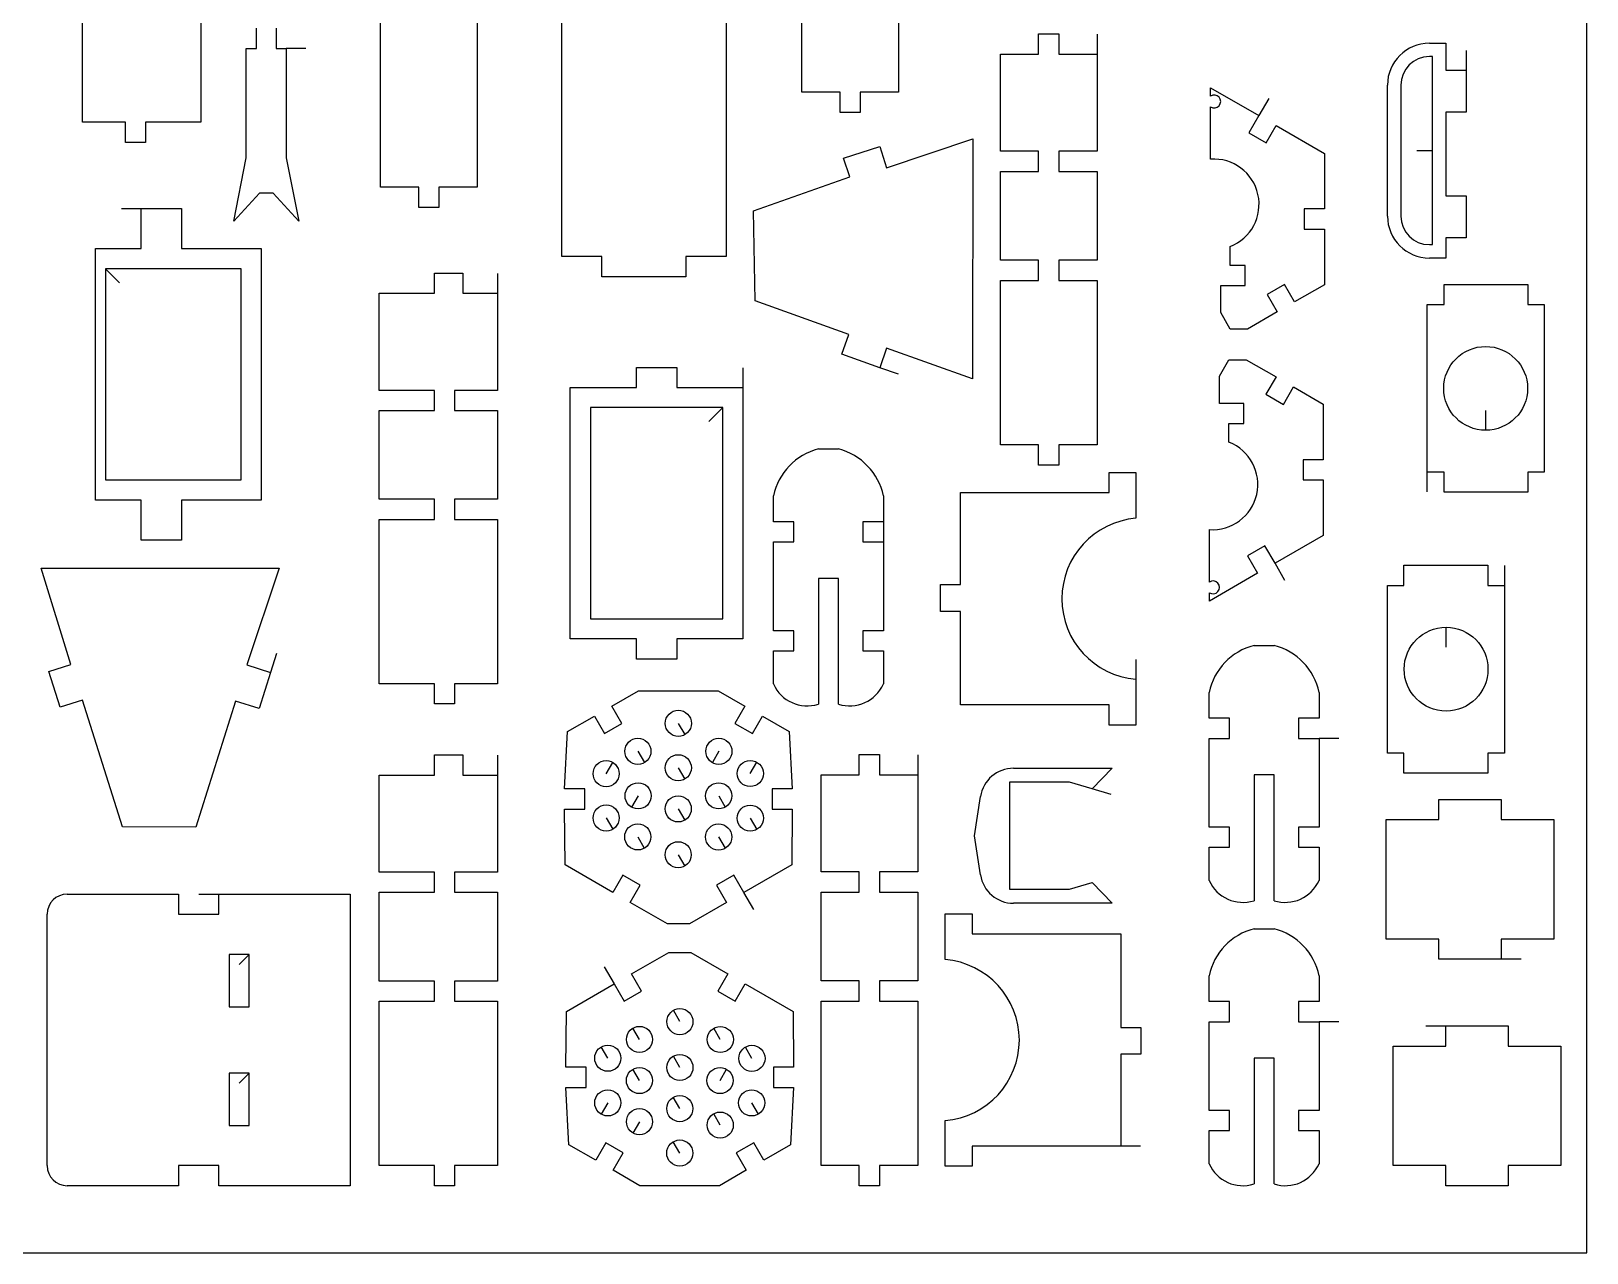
# Model space of a CAD drawing. Extents: x 0 to 500, y 0 to 350.
# Drawn here: x 264.3 to 500, y 0 to 185.2 of the extents above; entities that cross this region are included whole.
import ezdxf

# ---------------------------------------------------------------- set-up
doc = ezdxf.new("R2010")
doc.units = 0
doc.header["$MEASUREMENT"] = 0
doc.layers.add('01', color=5, linetype='Continuous')
doc.layers.add('DEFAULT', color=7, linetype='Continuous')

msp = doc.modelspace()

# ---------------------------------------------------------------- linework, layer by layer
at = {"layer": '01'}
msp.add_lwpolyline([(0, 0), (500, 0), (500, 350), (0, 350)], close=True, dxfattribs=at)
at = {"layer": 'DEFAULT'}
for p, q in [((381.0746, 175.8809), (381.0746, 200.8199)), ((395.7096, 200.8199), (395.7096, 175.8809)), ((272.1111, 171.3445), (272.1111, 196.2835)), ((290.0045, 196.2835), (290.0045, 171.3445)), ((344.7098, 150.9903), (344.7098, 189.0903)), ((369.5908, 189.0903), (369.5908, 150.9903)), ((317.248, 161.4868), (317.248, 186.4258)), ((331.8831, 186.4258), (331.8831, 161.4868)), ((298.4449, 182.5441), (298.4449, 185.5921)), ((301.4246, 185.5921), (301.4246, 182.5441)), ((416.9476, 181.6723), (416.9476, 184.7203)), ((416.9476, 184.7203), (419.9956, 184.7203)), ((419.9956, 184.7203), (419.9956, 181.6723)), ((425.789, 184.6723), (425.789, 181.6723)), ((296.921, 165.9555), (296.921, 182.5441)), ((296.921, 182.5441), (298.4449, 182.5441)), ((301.4246, 182.5441), (302.9485, 182.5441)), ((302.9484, 182.5441), (302.9484, 165.9555)), ((305.9485, 182.5442), (302.9485, 182.5442)), ((411.154, 166.9403), (411.154, 181.6723)), ((411.154, 181.6723), (416.9476, 181.6723)), ((419.9956, 181.6723), (425.7891, 181.6723)), ((425.789, 181.6723), (425.789, 166.9403)), ((476.1416, 183.3228), (478.6524, 183.3228)), ((478.6524, 183.3228), (478.6524, 179.2279)), ((481.7004, 182.2279), (481.7004, 179.2279)), ((476.6204, 181.2908), (476.1416, 181.2908)), ((476.6204, 167.0454), (476.6204, 181.2908)), ((478.6524, 179.2279), (481.7004, 179.2279)), ((481.7004, 179.2279), (481.7004, 172.8779)), ((469.7916, 157.1179), (469.7916, 176.9728)), ((471.8236, 176.9728), (471.8236, 157.1179)), ((386.8681, 175.8809), (381.0746, 175.8809)), ((386.8681, 172.8329), (386.8681, 175.8809)), ((395.7096, 175.8809), (389.9161, 175.8809)), ((389.9161, 175.8809), (389.9161, 172.8329)), ((443.0005, 175.3068), (443.0005, 176.5784)), ((443.0005, 176.5784), (450.2979, 172.3652)), ((451.7979, 174.9632), (450.2979, 172.3652)), ((389.9161, 172.8329), (386.8681, 172.8329)), ((443.0005, 165.7481), (443.0005, 173.6962)), ((450.2979, 172.3652), (448.7739, 169.7255)), ((481.7004, 172.8779), (478.6524, 172.8779)), ((478.6524, 172.8779), (478.6524, 160.1779)), ((278.6108, 171.3445), (272.1111, 171.3445)), ((278.6108, 168.2965), (278.6108, 171.3445)), ((290.0045, 171.3445), (281.6588, 171.3445)), ((281.6588, 171.3445), (281.6588, 168.2965)), ((448.7739, 169.7255), (451.4136, 168.2015)), ((451.4136, 168.2015), (452.9376, 170.8412)), ((452.9376, 170.8412), (460.235, 166.628)), ((281.6588, 168.2965), (278.6108, 168.2965)), ((387.3693, 165.8892), (392.8839, 167.691)), ((392.8839, 167.691), (393.9029, 164.4471)), ((393.9029, 164.4471), (406.9773, 168.8299)), ((406.9773, 168.8299), (406.9174, 132.4628)), ((295.0085, 156.374), (296.921, 165.9555)), ((302.9484, 165.9555), (304.8608, 156.374)), ((388.3283, 163.0684), (387.3693, 165.8892)), ((416.9475, 166.9403), (411.154, 166.9403)), ((416.9475, 163.8923), (416.9475, 166.9403)), ((425.789, 166.9403), (419.9954, 166.9403)), ((419.9954, 166.9403), (419.9954, 163.8923)), ((460.235, 166.628), (460.235, 158.2016)), ((474.222, 167.0454), (476.6204, 167.0454)), ((476.6204, 152.7999), (476.6204, 167.0454)), ((373.7554, 157.9064), (388.3283, 163.0684)), ((411.154, 150.4269), (411.154, 163.8923)), ((411.154, 163.8923), (416.9475, 163.8923)), ((419.9954, 163.8923), (425.789, 163.8923)), ((425.789, 163.8923), (425.789, 150.4268)), ((298.8951, 160.5906), (295.0085, 156.374)), ((300.9742, 160.5906), (298.8951, 160.5906)), ((304.8608, 156.374), (300.9742, 160.5906)), ((323.0414, 161.4868), (317.248, 161.4868)), ((323.0414, 158.4388), (323.0414, 161.4868)), ((331.8831, 161.4868), (326.0894, 161.4868)), ((326.0894, 161.4868), (326.0894, 158.4388)), ((278.0002, 158.2923), (281.0002, 158.2923)), ((281.0002, 158.2923), (287.0962, 158.2923)), ((281.0002, 152.1963), (281.0002, 158.2923)), ((287.0962, 158.2923), (287.0962, 152.1963)), ((326.0894, 158.4388), (323.0414, 158.4388)), ((460.235, 158.2016), (457.187, 158.2016)), ((457.187, 158.2016), (457.187, 155.1536)), ((478.6524, 160.1779), (481.7004, 160.1779)), ((481.7004, 160.1779), (481.7004, 153.8279)), ((373.9952, 144.2855), (373.7554, 157.9064)), ((457.187, 155.1536), (460.235, 155.1536)), ((460.235, 155.1536), (460.235, 146.7272)), ((481.7004, 153.8279), (478.6524, 153.8279)), ((478.6524, 153.8279), (478.6524, 150.7679)), ((274.0876, 114.0963), (274.0876, 152.1963)), ((274.0876, 152.1963), (281.0002, 152.1963)), ((287.0962, 152.1963), (299.1719, 152.1963)), ((299.1719, 152.1963), (299.1719, 114.0902)), ((350.7918, 150.9903), (344.7098, 150.9903)), ((350.7918, 147.9423), (350.7918, 150.9903)), ((369.5908, 150.9903), (363.4918, 150.9903)), ((363.4918, 150.9903), (363.4918, 147.9423)), ((445.9621, 149.6593), (445.9621, 152.5092)), ((476.1416, 152.7999), (476.6204, 152.7999)), ((277.7328, 147.027), (275.6115, 149.1483)), ((275.6115, 149.1483), (275.6115, 117.1443)), ((296.1238, 149.1483), (275.6115, 149.1483)), ((296.1238, 117.1443), (296.1238, 149.1483)), ((325.4097, 145.4352), (325.4097, 148.4806)), ((325.4097, 148.4806), (329.7048, 148.4806)), ((329.7048, 148.4806), (329.7048, 145.4352)), ((416.9475, 150.4269), (411.154, 150.4269)), ((416.9475, 147.3789), (416.9475, 150.4269)), ((425.789, 150.4268), (419.9954, 150.4268)), ((419.9954, 150.4268), (419.9954, 147.3788)), ((448.2174, 149.6593), (445.9621, 149.6593)), ((448.2174, 146.6113), (448.2174, 149.6593)), ((478.6524, 150.7679), (476.1416, 150.7679)), ((334.955, 148.4352), (334.955, 145.4352)), ((363.4918, 147.9423), (350.7918, 147.9423)), ((411.154, 122.4399), (411.154, 147.3789)), ((411.154, 147.3789), (416.9475, 147.3789)), ((419.9954, 147.3788), (425.789, 147.3788)), ((425.789, 147.3788), (425.789, 122.4398)), ((444.5245, 142.4981), (444.5245, 146.6113)), ((444.5245, 146.6113), (448.2174, 146.6113)), ((454.2051, 146.7653), (451.5655, 145.2413)), ((455.7291, 144.1257), (454.2051, 146.7653)), ((460.235, 146.7272), (455.7291, 144.1257)), ((478.3557, 143.7155), (478.3557, 146.7635)), ((478.3557, 146.7635), (491.0557, 146.7635)), ((491.0557, 146.7635), (491.0557, 143.7155)), ((317.065, 130.715), (317.065, 145.4352)), ((317.065, 145.4352), (325.4097, 145.4352)), ((329.7048, 145.4352), (334.955, 145.4352)), ((334.955, 145.4352), (334.955, 130.715)), ((388.2085, 139.1833), (373.9952, 144.2855)), ((451.5655, 145.2413), (453.0895, 142.6017)), ((445.9666, 140.0002), (444.5245, 142.4981)), ((453.0895, 142.6017), (448.5836, 140.0002)), ((475.7916, 118.3155), (475.7916, 143.7155)), ((475.7916, 143.7155), (478.3557, 143.7155)), ((491.0557, 143.7155), (493.5388, 143.7155)), ((493.5388, 143.7155), (493.5388, 118.3155)), ((387.1295, 136.1827), (388.2085, 139.1833)), ((448.5836, 140.0002), (445.9666, 140.0002)), ((393.9029, 137.0854), (392.8839, 134.1447)), ((406.9174, 132.4628), (393.9029, 137.0854)), ((392.8839, 134.1447), (387.1295, 136.1827)), ((444.3406, 132.8585), (445.7828, 135.3564)), ((445.7828, 135.3564), (448.3997, 135.3564)), ((448.3997, 135.3564), (452.9056, 132.7549)), ((356.004, 131.1482), (356.004, 134.1962)), ((356.004, 134.1962), (362.1426, 134.1962)), ((362.1426, 134.1962), (362.1426, 131.1482)), ((372.1467, 134.1482), (372.1467, 131.1482)), ((395.7118, 133.1432), (392.8839, 134.1447)), ((444.3406, 128.7453), (444.3406, 132.8585)), ((452.9056, 132.7549), (451.3816, 130.1152)), ((325.4097, 130.715), (317.065, 130.715)), ((325.4097, 127.6663), (325.4097, 130.715)), ((334.955, 130.715), (328.4584, 130.715)), ((328.4584, 130.715), (328.4584, 127.6663)), ((346, 93.0482), (346, 131.1482)), ((346, 131.1482), (356.004, 131.1482)), ((362.1426, 131.1482), (372.1467, 131.1482)), ((372.1467, 131.1482), (372.1467, 93.0482)), ((451.3816, 130.1152), (454.0213, 128.5912)), ((454.0213, 128.5912), (455.5453, 131.2309)), ((455.5453, 131.2309), (460.0512, 128.6294)), ((317.065, 114.212), (317.065, 127.6663)), ((317.065, 127.6663), (325.4097, 127.6663)), ((328.4584, 127.6663), (334.955, 127.6663)), ((334.955, 127.6663), (334.955, 114.212)), ((369.0987, 128.1002), (349.048, 128.1002)), ((349.048, 128.1002), (349.048, 96.0962)), ((366.9773, 125.9789), (369.0987, 128.1002)), ((369.0987, 96.0962), (369.0987, 128.1002)), ((448.0336, 128.7453), (444.3406, 128.7453)), ((448.0336, 125.6973), (448.0336, 128.7453)), ((460.0512, 128.6294), (460.0512, 120.203)), ((484.6652, 127.6655), (484.6652, 124.6655)), ((445.7782, 122.8474), (445.7782, 125.6973)), ((445.7782, 125.6973), (448.0336, 125.6973)), ((383.5779, 121.8305), (386.6259, 121.8305)), ((416.9475, 122.4399), (411.154, 122.4399)), ((416.9475, 119.3919), (416.9475, 122.4399)), ((425.789, 122.4398), (419.9955, 122.4398)), ((419.9955, 122.4398), (419.9955, 119.3919)), ((460.0512, 120.203), (457.0032, 120.203)), ((457.0032, 120.203), (457.0032, 117.155)), ((419.9955, 119.3919), (416.9475, 119.3919)), ((427.6308, 115.2141), (427.6308, 118.2621)), ((427.6308, 118.2621), (431.6948, 118.2621)), ((431.6948, 118.2621), (431.6948, 111.3269)), ((475.7916, 115.3155), (475.7916, 118.3155)), ((478.3557, 118.3155), (475.7916, 118.3155)), ((478.3557, 115.2675), (478.3557, 118.3155)), ((493.5388, 118.3155), (491.0557, 118.3155)), ((491.0557, 118.3155), (491.0557, 115.2675)), ((275.6115, 117.1443), (296.1238, 117.1443)), ((457.0032, 117.155), (460.0512, 117.155)), ((460.0512, 117.155), (460.0512, 108.7286)), ((281.0002, 114.0963), (274.0876, 114.0963)), ((281.0002, 108.0003), (281.0002, 114.0963)), ((299.1719, 114.0902), (287.0962, 114.0963)), ((287.0962, 114.0963), (287.0962, 108.0003)), ((325.4097, 114.212), (317.065, 114.212)), ((325.4097, 111.1666), (325.4097, 114.212)), ((334.955, 114.212), (328.4584, 114.212)), ((328.4584, 114.212), (328.4584, 111.1666)), ((376.776, 110.8027), (376.776, 114.7203)), ((393.4278, 114.7203), (393.4278, 110.8027)), ((405.1086, 101.2867), (405.1086, 115.2141)), ((405.1086, 115.2141), (427.6308, 115.2141)), ((491.0557, 115.2675), (478.3557, 115.2675)), ((317.065, 86.2469), (317.065, 111.1666)), ((317.065, 111.1666), (325.4097, 111.1666)), ((328.4584, 111.1666), (334.955, 111.1666)), ((334.955, 111.1666), (334.955, 86.2469)), ((379.8849, 110.8027), (376.776, 110.8027)), ((379.8849, 107.7547), (379.8849, 110.8027)), ((393.4278, 110.8027), (390.3189, 110.8027)), ((390.3189, 110.8027), (390.3189, 107.7547)), ((393.4278, 110.7547), (393.4278, 107.7547)), ((442.8166, 101.6604), (442.8166, 109.6085)), ((460.0512, 108.7286), (452.7537, 104.5154)), ((287.0962, 108.0003), (281.0002, 108.0003)), ((376.776, 94.2892), (376.776, 107.7547)), ((376.776, 107.7547), (379.8849, 107.7547)), ((390.3189, 107.7547), (393.4278, 107.7547)), ((393.4278, 107.7547), (393.4278, 94.2892)), ((451.2296, 107.1551), (448.5901, 105.6311)), ((452.7536, 104.5154), (451.2296, 107.1551)), ((270.3579, 89.1917), (265.8604, 103.788)), ((265.8604, 103.788), (301.9099, 103.7675)), ((301.9099, 103.7675), (297.011, 89.106)), ((448.5901, 105.6311), (450.114, 102.9914)), ((454.2536, 101.9173), (452.7536, 104.5154)), ((472.2748, 101.1541), (472.2748, 104.2021)), ((472.2748, 104.2021), (484.9748, 104.2021)), ((484.9748, 104.2021), (484.9748, 101.1541)), ((487.5388, 104.1541), (487.5388, 101.1541)), ((386.6259, 102.2065), (383.5779, 102.2065)), ((383.5779, 102.2065), (383.5779, 83.1565)), ((386.6259, 83.1565), (386.6259, 102.2065)), ((450.114, 102.9914), (442.8166, 98.7782)), ((402.0606, 97.2227), (402.0606, 101.2867)), ((402.0606, 101.2867), (405.1086, 101.2867)), ((442.8166, 98.7782), (442.8166, 100.0498)), ((469.7916, 75.7541), (469.7916, 101.1541)), ((469.7916, 101.1541), (472.2748, 101.1541)), ((484.9748, 101.1541), (487.5388, 101.1541)), ((487.5388, 101.1541), (487.5388, 75.7541)), ((405.1086, 97.2227), (402.0606, 97.2227)), ((405.1086, 83.046), (405.1086, 97.2227)), ((349.048, 96.0962), (369.0987, 96.0962)), ((379.8849, 94.2892), (376.776, 94.2892)), ((379.8849, 91.2412), (379.8849, 94.2892)), ((393.4278, 94.2892), (390.3189, 94.2892)), ((390.3189, 94.2892), (390.3189, 91.2412)), ((478.6652, 91.8041), (478.6652, 94.8041)), ((356.004, 93.0482), (346, 93.0482)), ((356.004, 90.0002), (356.004, 93.0482)), ((372.1467, 93.0482), (362.1426, 93.0482)), ((362.1426, 93.0482), (362.1426, 90.0002)), ((449.5759, 92.0519), (452.6239, 92.0519)), ((301.4848, 90.8403), (300.5821, 87.9793)), ((362.1426, 90.0002), (356.004, 90.0002)), ((376.776, 86.2148), (376.776, 91.2412)), ((376.776, 91.2412), (379.8849, 91.2412)), ((390.3189, 91.2412), (393.4278, 91.2412)), ((393.4278, 91.2412), (393.4278, 86.2148)), ((431.6948, 89.9332), (431.6948, 86.9332)), ((266.9801, 88.1259), (270.3579, 89.1917)), ((268.6965, 82.6862), (266.9801, 88.1259)), ((297.011, 89.106), (300.5821, 87.9793)), ((300.5821, 87.9793), (298.8548, 82.505)), ((325.4097, 86.2469), (317.065, 86.2469)), ((325.4097, 83.1982), (325.4097, 86.2469)), ((334.955, 86.2469), (328.4584, 86.2469)), ((328.4584, 86.2469), (328.4584, 83.1982)), ((352.2834, 82.8568), (356.3404, 85.1991)), ((356.3404, 85.1991), (368.4044, 85.1991)), ((368.4044, 85.1991), (372.4614, 82.8568)), ((431.6948, 86.9332), (431.6948, 79.998)), ((442.774, 81.0241), (442.774, 84.9417)), ((459.4258, 84.9417), (459.4258, 81.0241)), ((272.0814, 83.7542), (268.6965, 82.6862)), ((278.143, 64.5432), (272.0814, 83.7542)), ((295.2997, 83.6267), (289.2701, 64.5166)), ((298.8548, 82.505), (295.2997, 83.6267)), ((328.4584, 83.1982), (325.4097, 83.1982)), ((353.8074, 80.2172), (352.2834, 82.8568)), ((372.4614, 82.8568), (370.9374, 80.2172)), ((427.6308, 83.046), (405.1086, 83.046)), ((427.6308, 79.998), (427.6308, 83.046)), ((345.5867, 78.9905), (349.6438, 81.3328)), ((349.6438, 81.3328), (351.1678, 78.6932)), ((351.1678, 78.6932), (353.8074, 80.2172)), ((362.3642, 80.2506), (363.3543, 78.5358)), ((370.9374, 80.2172), (373.5771, 78.6932)), ((373.5771, 78.6932), (375.1011, 81.3328)), ((375.1011, 81.3328), (379.1581, 78.9905)), ((445.8829, 81.0241), (442.774, 81.0241)), ((445.8829, 77.9761), (445.8829, 81.0241)), ((459.4258, 81.0241), (456.3168, 81.0241)), ((456.3168, 81.0241), (456.3168, 77.9761)), ((345.1378, 70.3049), (345.5867, 78.9905)), ((379.1581, 78.9905), (379.6071, 70.3049)), ((431.6948, 79.998), (427.6308, 79.998)), ((442.774, 64.5106), (442.774, 77.9761)), ((442.774, 77.9761), (445.8829, 77.9761)), ((456.3168, 77.9761), (459.4258, 77.9761)), ((462.4258, 77.9761), (459.4258, 77.9761)), ((459.4258, 77.9761), (459.4258, 64.5106)), ((325.4097, 72.42), (325.4097, 75.4655)), ((325.4097, 75.4655), (329.7048, 75.4655)), ((329.7048, 75.4655), (329.7048, 72.42)), ((334.955, 75.42), (334.955, 72.42)), ((356.236, 76.0106), (357.2261, 74.2959)), ((368.5088, 76.0106), (367.5187, 74.2959)), ((389.7808, 72.4583), (389.7808, 75.5063)), ((389.7808, 75.5063), (392.8288, 75.5063)), ((392.8288, 75.5063), (392.8288, 72.4583)), ((398.6224, 75.4584), (398.6224, 72.4584)), ((472.2748, 75.7541), (469.7916, 75.7541)), ((472.2748, 72.7061), (472.2748, 75.7541)), ((487.5388, 75.7541), (484.9748, 75.7541)), ((484.9748, 75.7541), (484.9748, 72.7061)), ((351.4299, 72.6243), (352.4199, 74.3391)), ((362.3568, 73.5189), (363.3468, 71.8041)), ((373.2669, 72.6484), (374.2569, 74.3632)), ((413.1527, 73.4496), (428.1109, 73.4496)), ((428.1109, 73.4496), (425.0556, 70.3119)), ((317.065, 57.6998), (317.065, 72.42)), ((317.065, 72.42), (325.4097, 72.42)), ((329.7048, 72.42), (334.955, 72.42)), ((334.955, 72.42), (334.955, 57.6998)), ((383.9873, 57.7263), (383.9873, 72.4583)), ((383.9873, 72.4583), (389.7808, 72.4583)), ((392.8288, 72.4583), (398.6223, 72.4583)), ((398.6224, 72.4584), (398.6224, 57.7264)), ((421.6155, 71.333), (412.5156, 71.333)), ((412.5156, 71.333), (412.5156, 55.1009)), ((425.0556, 70.3119), (421.6155, 71.333)), ((452.6239, 72.4278), (449.5759, 72.4278)), ((449.5759, 72.4278), (449.5759, 53.3778)), ((452.6239, 53.3778), (452.6239, 72.4278)), ((484.9748, 72.7061), (472.2748, 72.7061)), ((348.1858, 70.3049), (345.1378, 70.3049)), ((348.1858, 67.2569), (348.1858, 70.3049)), ((356.2692, 69.2654), (355.2791, 67.5506)), ((368.4756, 69.2654), (369.4657, 67.5506)), ((379.6071, 70.3049), (376.5591, 70.3049)), ((376.5591, 70.3049), (376.5591, 67.2569)), ((407.2068, 63.217), (408.1335, 69.1531)), ((427.9315, 69.4583), (425.0556, 70.3119)), ((477.5843, 65.6552), (477.5843, 68.7032)), ((477.5843, 68.7032), (487.0331, 68.7032)), ((487.0331, 68.7032), (487.0331, 65.6552)), ((345.2078, 58.7901), (345.1378, 67.2569)), ((345.1378, 67.2569), (348.1858, 67.2569)), ((362.3499, 67.2852), (363.34, 65.5704)), ((376.5591, 67.2569), (379.6071, 67.2569)), ((379.6071, 67.2569), (379.537, 58.7901)), ((289.2701, 64.5166), (278.143, 64.5432)), ((351.4299, 65.9065), (352.4199, 64.1917)), ((373.2669, 65.8824), (374.2569, 64.1676)), ((445.8829, 64.5106), (442.774, 64.5106)), ((445.8829, 61.4626), (445.8829, 64.5106)), ((459.4258, 64.5106), (456.3168, 64.5106)), ((456.3168, 64.5106), (456.3168, 61.4626)), ((469.6087, 47.5408), (469.6087, 65.6552)), ((469.6087, 65.6552), (477.5843, 65.6552)), ((487.0331, 65.6552), (495.0087, 65.6552)), ((495.0087, 65.6552), (495.0087, 47.5408)), ((356.2216, 63.0452), (357.2118, 61.3305)), ((368.4688, 63.0317), (369.4588, 61.317)), ((408.1335, 57.2808), (407.2068, 63.217)), ((442.774, 56.4362), (442.774, 61.4626)), ((442.774, 61.4626), (445.8829, 61.4626)), ((456.3168, 61.4626), (459.4258, 61.4626)), ((459.4258, 61.4626), (459.4258, 56.4362)), ((362.3423, 60.3371), (363.3323, 58.6224)), ((325.4097, 57.6998), (317.065, 57.6998)), ((325.4097, 54.6511), (325.4097, 57.6998)), ((334.955, 57.6998), (328.4584, 57.6998)), ((328.4584, 57.6998), (328.4584, 54.6511)), ((352.4353, 54.6173), (345.2078, 58.7901)), ((353.9593, 57.257), (352.4353, 54.6173)), ((356.5989, 55.733), (353.9593, 57.257)), ((370.7855, 57.257), (368.1459, 55.733)), ((372.3095, 54.6173), (370.7855, 57.257)), ((379.537, 58.7901), (372.3095, 54.6173)), ((389.7808, 57.7263), (383.9873, 57.7263)), ((389.7808, 54.6783), (389.7808, 57.7263)), ((398.6224, 57.7264), (392.8289, 57.7264)), ((392.8289, 57.7264), (392.8289, 54.6784)), ((269.7918, 54.3739), (286.6414, 54.3739)), ((286.6414, 54.3739), (286.6414, 51.3259)), ((289.7419, 54.3739), (292.7419, 54.3739)), ((292.7419, 54.3739), (312.6304, 54.3739)), ((292.7419, 51.3259), (292.7419, 54.3739)), ((312.6304, 54.3739), (312.6304, 10.1779)), ((317.065, 41.1969), (317.065, 54.6511)), ((317.065, 54.6511), (325.4097, 54.6511)), ((328.4584, 54.6511), (334.955, 54.6511)), ((334.955, 54.6511), (334.955, 41.1969)), ((355.0749, 53.0933), (356.5989, 55.733)), ((368.1459, 55.733), (369.6699, 53.0933)), ((373.8095, 52.0193), (372.3095, 54.6173)), ((383.9873, 41.2128), (383.9873, 54.6783)), ((383.9873, 54.6783), (389.7808, 54.6783)), ((392.8289, 54.6784), (398.6224, 54.6784)), ((398.6224, 54.6784), (398.6224, 41.2129)), ((412.5156, 55.1009), (421.6155, 55.1009)), ((421.6155, 55.1009), (425.0555, 56.122)), ((425.0555, 56.122), (428.1109, 52.9843)), ((360.7039, 49.8435), (355.0749, 53.0933)), ((369.6699, 53.0933), (364.0409, 49.8435)), ((428.1109, 52.9843), (413.1527, 52.9843)), ((266.7438, 13.2259), (266.7438, 51.3259)), ((286.6414, 51.3259), (292.7419, 51.3259)), ((364.0409, 49.8435), (360.7039, 49.8435)), ((402.8004, 44.4494), (402.8004, 51.3846)), ((402.8004, 51.3846), (406.8644, 51.3846)), ((406.8644, 51.3846), (406.8644, 48.3366)), ((406.8644, 48.3366), (429.3865, 48.3366)), ((429.3865, 48.3366), (429.3865, 34.16)), ((449.5759, 49.1167), (452.6239, 49.1167)), ((477.5843, 47.5408), (469.6087, 47.5408)), ((477.5843, 44.4928), (477.5843, 47.5408)), ((495.0087, 47.5408), (487.0331, 47.5408)), ((487.0331, 47.5408), (487.0331, 44.4928)), ((297.3731, 45.2299), (294.3251, 45.2299)), ((294.3251, 45.2299), (294.3251, 37.3091)), ((295.8491, 43.7059), (297.3731, 45.2299)), ((297.3731, 37.3091), (297.3731, 45.2299)), ((355.2776, 42.2889), (360.9065, 45.5387)), ((360.9065, 45.5387), (364.2436, 45.5387)), ((364.2436, 45.5387), (369.8725, 42.2889)), ((351.1379, 43.3629), (352.6379, 40.7649)), ((487.0331, 44.4928), (477.5843, 44.4928)), ((490.0331, 44.4928), (487.0331, 44.4928)), ((325.4097, 41.1969), (317.065, 41.1969)), ((325.4097, 38.1514), (325.4097, 41.1969)), ((334.955, 41.1969), (328.4584, 41.1969)), ((328.4584, 41.1969), (328.4584, 38.1514)), ((345.4105, 36.5921), (352.6379, 40.7649)), ((352.6379, 40.7649), (354.1619, 38.1252)), ((356.8016, 39.6492), (355.2776, 42.2889)), ((369.8725, 42.2889), (368.3485, 39.6492)), ((370.9883, 38.1252), (372.5122, 40.7649)), ((372.5122, 40.7649), (379.7396, 36.5921)), ((389.7808, 41.2128), (383.9873, 41.2128)), ((389.7808, 38.1648), (389.7808, 41.2128)), ((398.6224, 41.2129), (392.8289, 41.2129)), ((392.8289, 41.2129), (392.8289, 38.1649)), ((442.774, 38.0888), (442.774, 42.0065)), ((459.4258, 42.0065), (459.4258, 38.0888)), ((317.065, 13.2318), (317.065, 38.1514)), ((317.065, 38.1514), (325.4097, 38.1514)), ((328.4584, 38.1514), (334.955, 38.1514)), ((334.955, 38.1514), (334.955, 13.2318)), ((354.1619, 38.1252), (356.8016, 39.6492)), ((368.3485, 39.6492), (370.9883, 38.1252)), ((383.9873, 13.2259), (383.9873, 38.1648)), ((383.9873, 38.1648), (389.7808, 38.1648)), ((392.8289, 38.1649), (398.6224, 38.1649)), ((398.6224, 38.1649), (398.6224, 13.2259)), ((445.8829, 38.0888), (442.774, 38.0888)), ((445.8829, 35.0408), (445.8829, 38.0888)), ((459.4258, 38.0888), (456.3168, 38.0888)), ((456.3168, 38.0888), (456.3168, 35.0408)), ((294.3251, 37.3091), (297.3731, 37.3091)), ((345.3405, 28.1253), (345.4105, 36.5921)), ((362.6052, 35.0451), (361.6152, 36.7598)), ((379.7396, 36.5921), (379.8096, 28.1253)), ((356.4787, 32.3505), (355.4887, 34.0652)), ((368.7257, 32.337), (367.7357, 34.0517)), ((429.3865, 34.16), (432.4345, 34.16)), ((432.4345, 34.16), (432.4345, 30.096)), ((442.774, 21.5754), (442.774, 35.0408)), ((442.774, 35.0408), (445.8829, 35.0408)), ((456.3168, 35.0408), (459.4258, 35.0408)), ((462.4258, 35.0408), (459.4258, 35.0408)), ((459.4258, 35.0408), (459.4258, 21.5754)), ((475.6087, 34.3933), (478.6087, 34.3933)), ((478.6087, 34.3933), (488.0575, 34.3933)), ((478.6087, 31.3453), (478.6087, 34.3933)), ((488.0575, 34.3933), (488.0575, 31.3453)), ((351.6806, 29.4998), (350.6905, 31.2146)), ((373.5175, 29.4757), (372.5275, 31.1905)), ((470.6331, 13.231), (470.6331, 31.3453)), ((470.6331, 31.3453), (478.6087, 31.3453)), ((488.0575, 31.3453), (496.0331, 31.3453)), ((496.0331, 31.3453), (496.0331, 13.231)), ((362.5975, 28.097), (361.6075, 29.8118)), ((432.4345, 30.096), (429.3865, 30.096)), ((429.3865, 30.096), (429.3865, 16.1685)), ((452.6239, 29.4926), (449.5759, 29.4926)), ((449.5759, 29.4926), (449.5759, 10.4426)), ((452.6239, 10.4426), (452.6239, 29.4926)), ((297.3731, 27.2428), (294.3251, 27.2428)), ((294.3251, 27.2428), (294.3251, 19.3219)), ((295.8491, 25.7188), (297.3731, 27.2428)), ((297.3731, 19.3219), (297.3731, 27.2428)), ((348.3885, 28.1253), (345.3405, 28.1253)), ((348.3885, 25.0773), (348.3885, 28.1253)), ((356.4718, 26.1168), (355.4818, 27.8316)), ((368.6783, 26.1168), (369.6683, 27.8316)), ((379.8096, 28.1253), (376.7616, 28.1253)), ((376.7616, 28.1253), (376.7616, 25.0773)), ((345.7894, 16.3917), (345.3405, 25.0773)), ((345.3405, 25.0773), (348.3885, 25.0773)), ((362.5906, 21.8633), (361.6006, 23.5781)), ((376.7616, 25.0773), (379.8096, 25.0773)), ((379.8096, 25.0773), (379.3607, 16.3917)), ((351.6806, 22.7338), (350.6905, 21.019)), ((373.4695, 22.7338), (374.4596, 21.019)), ((445.8829, 21.5754), (442.774, 21.5754)), ((445.8829, 18.5274), (445.8829, 21.5754)), ((459.4258, 21.5754), (456.3168, 21.5754)), ((456.3168, 21.5754), (456.3168, 18.5274)), ((294.3251, 19.3219), (297.3731, 19.3219)), ((356.4787, 19.8831), (355.4887, 18.1684)), ((368.7114, 19.3716), (367.7214, 21.0863)), ((402.8004, 13.1205), (402.8004, 20.0558)), ((351.3704, 16.6891), (349.8464, 14.0494)), ((354.01, 15.1651), (351.3704, 16.6891)), ((362.5832, 15.1316), (361.5932, 16.8464)), ((373.7797, 16.6891), (371.1401, 15.1651)), ((375.3037, 14.0494), (373.7797, 16.6891)), ((442.774, 13.5009), (442.774, 18.5274)), ((442.774, 18.5274), (445.8829, 18.5274)), ((456.3168, 18.5274), (459.4258, 18.5274)), ((459.4258, 18.5274), (459.4258, 13.5009)), ((349.8464, 14.0494), (345.7894, 16.3917)), ((352.486, 12.5254), (354.01, 15.1651)), ((371.1401, 15.1651), (372.6641, 12.5254)), ((379.3607, 16.3917), (375.3037, 14.0494)), ((429.3865, 16.1685), (406.8644, 16.1685)), ((406.8644, 16.1685), (406.8644, 13.1205)), ((432.3865, 16.1685), (429.3865, 16.1685)), ((292.7419, 13.2259), (286.6414, 13.2259)), ((286.6414, 13.2259), (286.6414, 10.1779)), ((292.7419, 10.1779), (292.7419, 13.2259)), ((325.4097, 13.2318), (317.065, 13.2318)), ((325.4097, 10.1831), (325.4097, 13.2318)), ((334.955, 13.2318), (328.4584, 13.2318)), ((328.4584, 13.2318), (328.4584, 10.1831)), ((356.5431, 10.1831), (352.486, 12.5254)), ((372.6641, 12.5254), (368.607, 10.1831)), ((389.7809, 13.2259), (383.9873, 13.2259)), ((389.7809, 10.1779), (389.7809, 13.2259)), ((398.6224, 13.2259), (392.8289, 13.2259)), ((392.8289, 13.2259), (392.8289, 10.1779)), ((406.8644, 13.1205), (402.8004, 13.1205)), ((478.6087, 13.231), (470.6331, 13.231)), ((478.6087, 10.183), (478.6087, 13.231)), ((496.0331, 13.231), (488.0575, 13.231)), ((488.0575, 13.231), (488.0575, 10.183)), ((286.6414, 10.1779), (269.7918, 10.1779)), ((312.6304, 10.1779), (292.7419, 10.1779)), ((328.4584, 10.1831), (325.4097, 10.1831)), ((368.607, 10.1831), (356.5431, 10.1831)), ((392.8289, 10.1779), (389.7809, 10.1779)), ((488.0575, 10.183), (478.6087, 10.183))]:
    msp.add_line(p, q, dxfattribs=at)
for centre, radius in [((484.6652, 131.0155), 6.35), ((478.6652, 88.4541), 6.35), ((362.3642, 80.2506), 1.9801), ((356.236, 76.0106), 1.98), ((368.5088, 76.0106), 1.98), ((362.3568, 73.5189), 1.9801), ((351.4299, 72.6243), 1.9801), ((373.2669, 72.6484), 1.9801), ((356.2692, 69.2654), 1.9801), ((368.4756, 69.2654), 1.9801), ((362.3499, 67.2852), 1.9801), ((351.4299, 65.9065), 1.9801), ((373.2669, 65.8824), 1.9801), ((356.2216, 63.0452), 1.98), ((368.4688, 63.0317), 1.98), ((362.3423, 60.3371), 1.98), ((362.6052, 35.0451), 1.98), ((356.4787, 32.3505), 1.98), ((368.7257, 32.337), 1.98), ((351.6806, 29.4998), 1.9801), ((373.5175, 29.4757), 1.9801), ((362.5975, 28.097), 1.9801), ((356.4718, 26.1168), 1.9801), ((368.6783, 26.1168), 1.9801), ((351.6806, 22.7338), 1.9801), ((362.5906, 21.8633), 1.9801), ((373.4695, 22.7338), 1.9801), ((356.4787, 19.8831), 1.98), ((368.7114, 19.3716), 1.98), ((362.5832, 15.1316), 1.9801)]:
    msp.add_circle(centre, radius, dxfattribs=at)
for centre, radius, start, end in [((476.1416, 176.9728), 6.35, 90, 180), ((476.1416, 176.9728), 4.318, 90, 180), ((443.5497, 174.5015), 0.9747, 235.706925, 124.293075), ((443.4738, 158.9032), 6.8611, 291.264183, 93.95547), ((476.1416, 157.1179), 6.35, 180, 270), ((476.1416, 157.1179), 4.318, 180, 270), ((443.2899, 116.4533), 6.8611, 266.044469, 68.736118), ((385.886, 112.8139), 9.3073, 104.358293, 168.180551), ((384.3178, 112.8139), 9.3073, 11.81941, 75.641525), ((432.7108, 99.1301), 12.239, 94.761735, 265.238304), ((443.3658, 100.8551), 0.9748, 235.702479, 124.297268), ((451.884, 83.0353), 9.3073, 104.358293, 168.180551), ((450.3158, 83.0353), 9.3073, 11.81941, 75.641525), ((381.892, 88.5), 5.6031, 204.069251, 287.51087), ((388.3118, 88.5), 5.6032, 252.48913, 335.930749), ((413.1527, 68.3696), 5.08, 90, 171.127683), ((413.1527, 58.0643), 5.08, 188.872317, 270), ((269.7918, 51.3259), 3.048, 90, 180), ((447.89, 58.7214), 5.6032, 204.069251, 287.510553), ((454.3098, 58.7214), 5.6032, 252.489436, 335.930784), ((451.884, 40.1001), 9.3073, 104.358298, 168.180574), ((450.3158, 40.1001), 9.3073, 11.81941, 75.641525), ((401.7845, 32.2526), 12.239, 274.761735, 85.238265), ((269.7918, 13.2259), 3.048, 180, 270), ((447.89, 15.7862), 5.6032, 204.070168, 287.510556), ((454.3098, 15.7862), 5.6032, 252.489444, 335.929832)]:
    msp.add_arc(centre, radius, start, end, dxfattribs=at)

doc.saveas('drawing.dxf')
